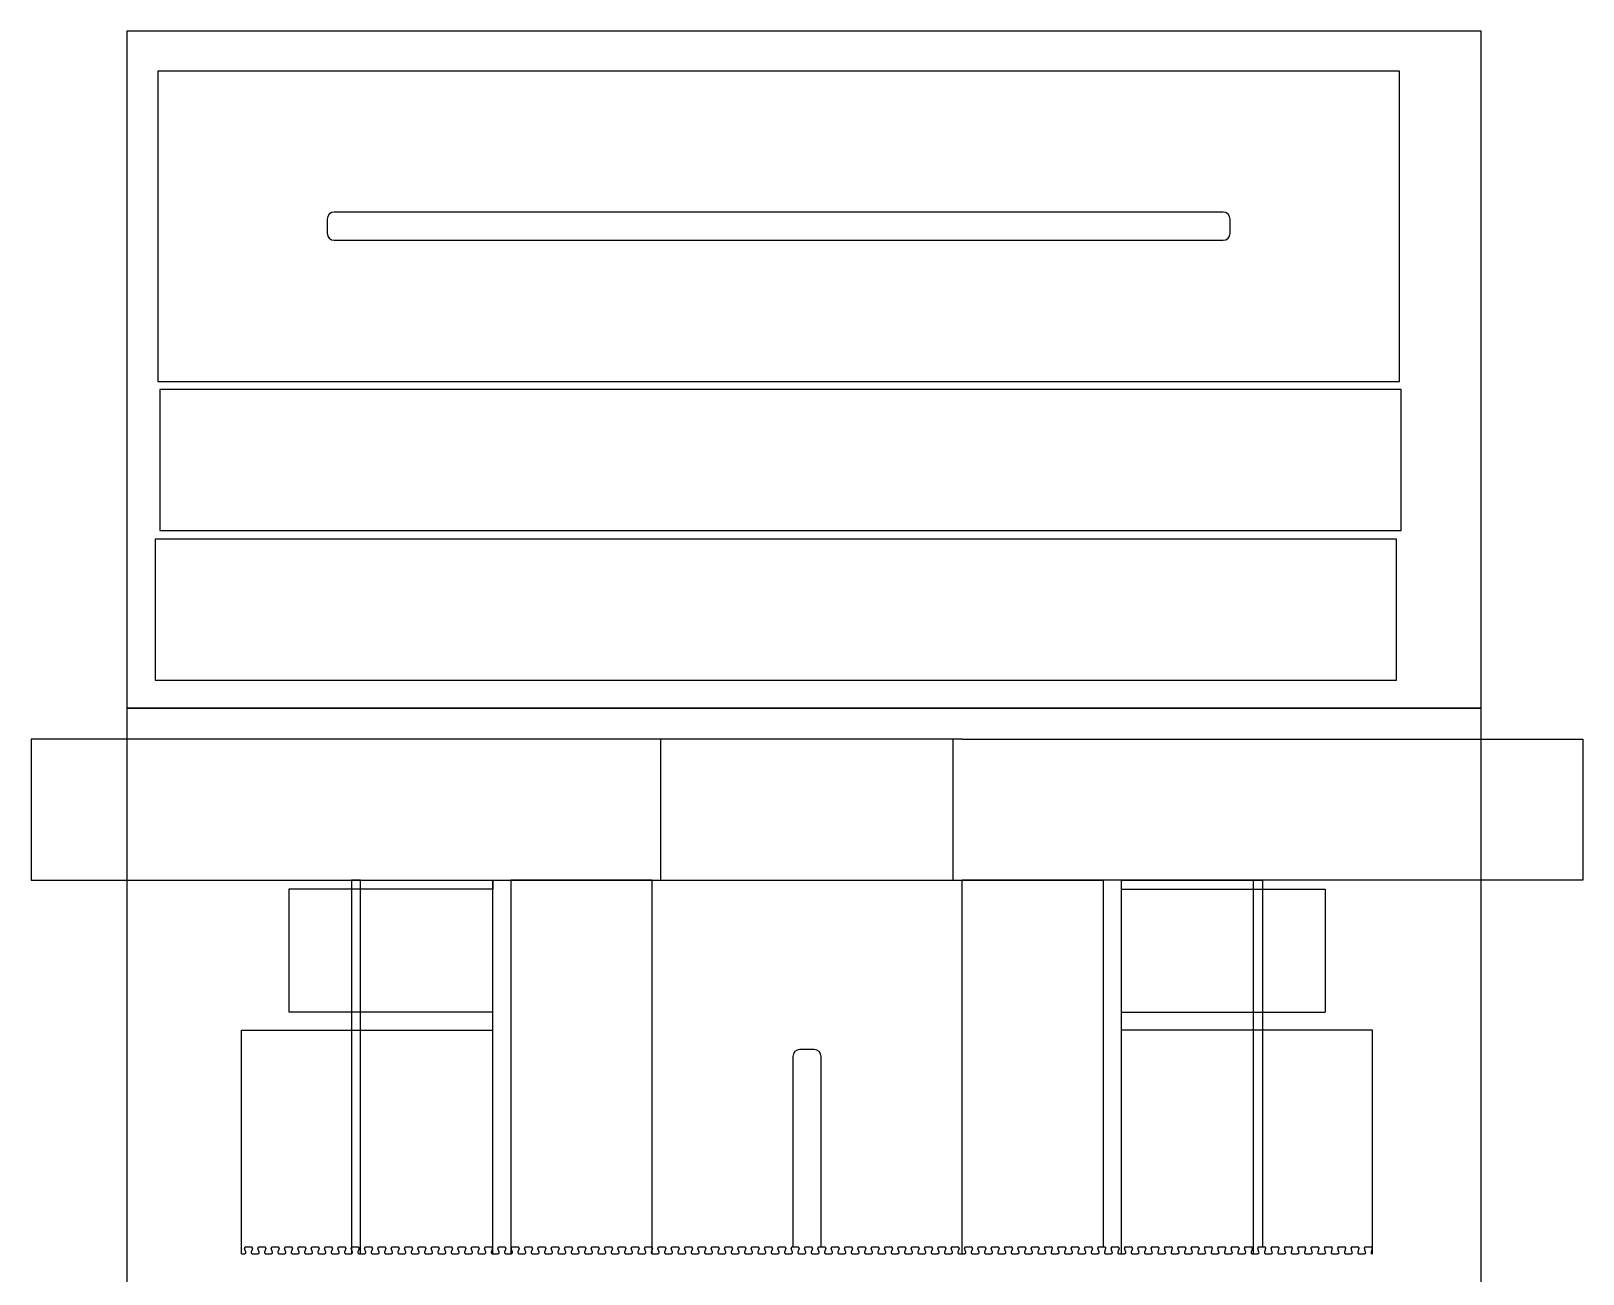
# Model space of a CAD drawing. Extents: x -68 to -11.8, y -15.7 to 62.1.
# Drawn here: x -39.41 to -11.91, y 40.1 to 62.13 of the extents above; entities that cross this region are included whole.
import ezdxf

# ---------------------------------------------------------------- set-up
doc = ezdxf.new("R2010")
doc.units = 0
for name, color, linetype in [('CUT', 5, 'CONTINUOUS'), ('DEFAULT', 7, 'CONTINUOUS'), ('SCORE', 1, 'CONTINUOUS')]:
    doc.layers.add(name, color=color, linetype=linetype)

msp = doc.modelspace()

# ---------------------------------------------------------------- linework, layer by layer
at = {"layer": 'CUT'}
for p, q in [((-15.161, 61.417), (-37.161, 61.417)), ((-37.161, 61.417), (-37.161, 55.917)), ((-15.161, 55.917), (-15.161, 61.417)), ((-18.286, 58.917), (-34.036, 58.917)), ((-34.161, 58.792), (-34.161, 58.542)), ((-18.161, 58.542), (-18.161, 58.792)), ((-34.036, 58.417), (-18.286, 58.417)), ((-37.161, 55.917), (-15.161, 55.917)), ((-15.129, 55.771), (-37.129, 55.771)), ((-37.129, 55.771), (-37.129, 53.271)), ((-15.129, 53.271), (-15.129, 55.771)), ((-15.212, 53.122), (-37.212, 53.122)), ((-37.212, 53.122), (-37.212, 50.622)), ((-37.129, 53.271), (-15.129, 53.271)), ((-15.212, 50.622), (-15.212, 53.122)), ((-37.212, 50.622), (-15.212, 50.622)), ((-28.409, 49.574), (-39.409, 49.574)), ((-39.409, 49.574), (-39.409, 47.074)), ((-22.909, 49.574), (-28.409, 49.574)), ((-22.909, 49.574), (-11.909, 49.574)), ((-11.909, 49.574), (-11.909, 47.074)), ((-39.409, 47.074), (-28.409, 47.074)), ((-33.569, 47.074), (-33.729, 47.074)), ((-31.229, 47.074), (-31.229, 46.914)), ((-28.409, 47.074), (-30.909, 47.074)), ((-22.909, 47.074), (-20.409, 47.074)), ((-11.909, 47.074), (-22.909, 47.074)), ((-20.089, 47.074), (-17.749, 47.074)), ((-20.089, 46.914), (-20.089, 47.074)), ((-17.749, 47.074), (-17.589, 47.074)), ((-31.229, 46.914), (-34.839, 46.914)), ((-34.839, 46.914), (-34.839, 44.734)), ((-20.089, 46.914), (-16.479, 46.914)), ((-16.479, 46.914), (-16.479, 44.734)), ((-31.229, 44.734), (-34.839, 44.734)), ((-31.229, 44.414), (-31.229, 44.734)), ((-20.089, 44.414), (-20.089, 44.734)), ((-20.089, 44.734), (-16.479, 44.734)), ((-35.679, 44.414), (-31.229, 44.414)), ((-35.679, 40.455), (-35.679, 44.414)), ((-15.639, 44.414), (-20.089, 44.414)), ((-15.639, 40.455), (-15.639, 44.414)), ((-25.534, 44.074), (-25.784, 44.074)), ((-25.909, 43.949), (-25.909, 40.574)), ((-25.409, 40.574), (-25.409, 43.949)), ((-35.679, 40.455), (-35.622, 40.455)), ((-35.603, 40.481), (-35.625, 40.548)), ((-35.606, 40.574), (-35.555, 40.574)), ((-35.555, 40.574), (-35.503, 40.574)), ((-35.485, 40.548), (-35.507, 40.481)), ((-35.488, 40.455), (-35.385, 40.455)), ((-35.367, 40.481), (-35.389, 40.548)), ((-35.37, 40.574), (-35.319, 40.574)), ((-35.319, 40.574), (-35.267, 40.574)), ((-35.249, 40.548), (-35.271, 40.481)), ((-35.252, 40.455), (-35.149, 40.455)), ((-35.13, 40.481), (-35.152, 40.548)), ((-35.134, 40.574), (-35.082, 40.574)), ((-35.082, 40.574), (-35.031, 40.574)), ((-35.012, 40.548), (-35.034, 40.481)), ((-35.016, 40.455), (-34.913, 40.455)), ((-34.894, 40.481), (-34.916, 40.548)), ((-34.898, 40.574), (-34.846, 40.574)), ((-34.846, 40.574), (-34.795, 40.574)), ((-34.776, 40.548), (-34.798, 40.481)), ((-34.779, 40.455), (-34.677, 40.455)), ((-34.658, 40.481), (-34.68, 40.548)), ((-34.661, 40.574), (-34.61, 40.574)), ((-34.61, 40.574), (-34.559, 40.574)), ((-34.54, 40.548), (-34.562, 40.481)), ((-34.543, 40.455), (-34.44, 40.455)), ((-34.422, 40.481), (-34.444, 40.548)), ((-34.425, 40.574), (-34.374, 40.574)), ((-34.374, 40.574), (-34.322, 40.574)), ((-34.304, 40.548), (-34.326, 40.481)), ((-34.307, 40.455), (-34.204, 40.455)), ((-34.186, 40.481), (-34.208, 40.548)), ((-34.189, 40.574), (-34.138, 40.574)), ((-34.138, 40.574), (-34.086, 40.574)), ((-34.067, 40.548), (-34.09, 40.481)), ((-34.071, 40.455), (-33.968, 40.455)), ((-33.949, 40.481), (-33.971, 40.548)), ((-33.953, 40.574), (-33.901, 40.574)), ((-33.901, 40.574), (-33.85, 40.574)), ((-33.831, 40.548), (-33.853, 40.481)), ((-33.835, 40.455), (-33.732, 40.455)), ((-33.713, 40.481), (-33.735, 40.548)), ((-33.716, 40.574), (-33.665, 40.574)), ((-33.665, 40.574), (-33.614, 40.574)), ((-33.595, 40.548), (-33.617, 40.481)), ((-33.598, 40.455), (-33.496, 40.455)), ((-33.477, 40.481), (-33.499, 40.548)), ((-33.48, 40.574), (-33.429, 40.574)), ((-33.429, 40.574), (-33.377, 40.574)), ((-33.359, 40.548), (-33.381, 40.481)), ((-33.362, 40.455), (-33.259, 40.455)), ((-33.241, 40.481), (-33.263, 40.548)), ((-33.244, 40.574), (-33.193, 40.574)), ((-33.193, 40.574), (-33.141, 40.574)), ((-33.123, 40.548), (-33.145, 40.481)), ((-33.126, 40.455), (-33.023, 40.455)), ((-33.004, 40.481), (-33.027, 40.548)), ((-33.008, 40.574), (-32.956, 40.574)), ((-32.956, 40.574), (-32.905, 40.574)), ((-32.886, 40.548), (-32.908, 40.481)), ((-32.89, 40.455), (-32.787, 40.455)), ((-32.768, 40.481), (-32.79, 40.548)), ((-32.772, 40.574), (-32.72, 40.574)), ((-32.72, 40.574), (-32.669, 40.574)), ((-32.65, 40.548), (-32.672, 40.481)), ((-32.654, 40.455), (-32.551, 40.455)), ((-32.532, 40.481), (-32.554, 40.548)), ((-32.535, 40.574), (-32.484, 40.574)), ((-32.484, 40.574), (-32.433, 40.574)), ((-32.414, 40.548), (-32.436, 40.481)), ((-32.417, 40.455), (-32.314, 40.455)), ((-32.296, 40.481), (-32.318, 40.548)), ((-32.299, 40.574), (-32.248, 40.574)), ((-32.248, 40.574), (-32.196, 40.574)), ((-32.178, 40.548), (-32.2, 40.481)), ((-32.181, 40.455), (-32.078, 40.455)), ((-32.06, 40.481), (-32.082, 40.548)), ((-32.063, 40.574), (-32.012, 40.574)), ((-32.012, 40.574), (-31.96, 40.574)), ((-31.941, 40.548), (-31.964, 40.481)), ((-31.945, 40.455), (-31.842, 40.455)), ((-31.823, 40.481), (-31.845, 40.548)), ((-31.827, 40.574), (-31.775, 40.574)), ((-31.775, 40.574), (-31.724, 40.574)), ((-31.705, 40.548), (-31.727, 40.481)), ((-31.709, 40.455), (-31.606, 40.455)), ((-31.587, 40.481), (-31.609, 40.548)), ((-31.591, 40.574), (-31.539, 40.574)), ((-31.539, 40.574), (-31.488, 40.574)), ((-31.469, 40.548), (-31.491, 40.481)), ((-31.472, 40.455), (-31.37, 40.455)), ((-31.351, 40.481), (-31.373, 40.548)), ((-31.354, 40.574), (-31.303, 40.574)), ((-31.303, 40.574), (-31.251, 40.574)), ((-31.233, 40.548), (-31.255, 40.481)), ((-31.236, 40.455), (-31.133, 40.455)), ((-31.115, 40.481), (-31.137, 40.548)), ((-31.118, 40.574), (-31.067, 40.574)), ((-31.067, 40.574), (-31.015, 40.574)), ((-30.997, 40.548), (-31.019, 40.481)), ((-31, 40.455), (-30.897, 40.455)), ((-30.878, 40.481), (-30.901, 40.548)), ((-30.882, 40.574), (-30.83, 40.574)), ((-30.83, 40.574), (-30.779, 40.574)), ((-30.76, 40.548), (-30.782, 40.481)), ((-30.764, 40.455), (-30.661, 40.455)), ((-30.642, 40.481), (-30.664, 40.548)), ((-30.646, 40.574), (-30.594, 40.574)), ((-30.594, 40.574), (-30.543, 40.574)), ((-30.524, 40.548), (-30.546, 40.481)), ((-30.528, 40.455), (-30.425, 40.455)), ((-30.406, 40.481), (-30.428, 40.548)), ((-30.409, 40.574), (-30.358, 40.574)), ((-30.358, 40.574), (-30.307, 40.574)), ((-30.288, 40.548), (-30.31, 40.481)), ((-30.291, 40.455), (-30.188, 40.455)), ((-30.17, 40.481), (-30.192, 40.548)), ((-30.173, 40.574), (-30.122, 40.574)), ((-30.122, 40.574), (-30.07, 40.574)), ((-30.052, 40.548), (-30.074, 40.481)), ((-30.055, 40.455), (-29.952, 40.455)), ((-29.934, 40.481), (-29.956, 40.548)), ((-29.937, 40.574), (-29.886, 40.574)), ((-29.886, 40.574), (-29.834, 40.574)), ((-29.815, 40.548), (-29.838, 40.481)), ((-29.819, 40.455), (-29.716, 40.455)), ((-29.697, 40.481), (-29.719, 40.548)), ((-29.701, 40.574), (-29.649, 40.574)), ((-29.649, 40.574), (-29.598, 40.574)), ((-29.579, 40.548), (-29.601, 40.481)), ((-29.583, 40.455), (-29.48, 40.455)), ((-29.461, 40.481), (-29.483, 40.548)), ((-29.465, 40.574), (-29.413, 40.574)), ((-29.413, 40.574), (-29.362, 40.574)), ((-29.343, 40.548), (-29.365, 40.481)), ((-29.346, 40.455), (-29.244, 40.455)), ((-29.225, 40.481), (-29.247, 40.548)), ((-29.228, 40.574), (-29.177, 40.574)), ((-29.177, 40.574), (-29.125, 40.574)), ((-29.107, 40.548), (-29.129, 40.481)), ((-29.11, 40.455), (-29.007, 40.455)), ((-28.989, 40.481), (-29.011, 40.548)), ((-28.992, 40.574), (-28.941, 40.574)), ((-28.941, 40.574), (-28.889, 40.574)), ((-28.871, 40.548), (-28.893, 40.481)), ((-28.874, 40.455), (-28.771, 40.455)), ((-28.752, 40.481), (-28.775, 40.548)), ((-28.756, 40.574), (-28.704, 40.574)), ((-28.704, 40.574), (-28.653, 40.574)), ((-28.634, 40.548), (-28.656, 40.481)), ((-28.638, 40.455), (-28.535, 40.455)), ((-28.516, 40.481), (-28.538, 40.548)), ((-28.52, 40.574), (-28.468, 40.574)), ((-28.468, 40.574), (-28.417, 40.574)), ((-28.398, 40.548), (-28.42, 40.481)), ((-28.402, 40.455), (-28.299, 40.455)), ((-28.28, 40.481), (-28.302, 40.548)), ((-28.283, 40.574), (-28.232, 40.574)), ((-28.232, 40.574), (-28.181, 40.574)), ((-28.162, 40.548), (-28.184, 40.481)), ((-28.165, 40.455), (-28.062, 40.455)), ((-28.044, 40.481), (-28.066, 40.548)), ((-28.047, 40.574), (-27.996, 40.574)), ((-27.996, 40.574), (-27.944, 40.574)), ((-27.926, 40.548), (-27.948, 40.481)), ((-27.929, 40.455), (-27.826, 40.455)), ((-27.808, 40.481), (-27.83, 40.548)), ((-27.811, 40.574), (-27.76, 40.574)), ((-27.76, 40.574), (-27.708, 40.574)), ((-27.689, 40.548), (-27.712, 40.481)), ((-27.693, 40.455), (-27.59, 40.455)), ((-27.571, 40.481), (-27.593, 40.548)), ((-27.575, 40.574), (-27.523, 40.574)), ((-27.523, 40.574), (-27.472, 40.574)), ((-27.453, 40.548), (-27.475, 40.481)), ((-27.457, 40.455), (-27.354, 40.455)), ((-27.335, 40.481), (-27.357, 40.548)), ((-27.339, 40.574), (-27.287, 40.574)), ((-27.287, 40.574), (-27.236, 40.574)), ((-27.217, 40.548), (-27.239, 40.481)), ((-27.22, 40.455), (-27.118, 40.455)), ((-27.099, 40.481), (-27.121, 40.548)), ((-27.102, 40.574), (-27.051, 40.574)), ((-27.051, 40.574), (-26.999, 40.574)), ((-26.981, 40.548), (-27.003, 40.481)), ((-26.984, 40.455), (-26.881, 40.455)), ((-26.863, 40.481), (-26.885, 40.548)), ((-26.866, 40.574), (-26.815, 40.574)), ((-26.815, 40.574), (-26.763, 40.574)), ((-26.745, 40.548), (-26.767, 40.481)), ((-26.748, 40.455), (-26.645, 40.455)), ((-26.626, 40.481), (-26.649, 40.548)), ((-26.63, 40.574), (-26.578, 40.574)), ((-26.578, 40.574), (-26.527, 40.574)), ((-26.508, 40.548), (-26.53, 40.481)), ((-26.512, 40.455), (-26.409, 40.455)), ((-26.39, 40.481), (-26.412, 40.548)), ((-26.394, 40.574), (-26.342, 40.574)), ((-26.342, 40.574), (-26.291, 40.574)), ((-26.272, 40.548), (-26.294, 40.481)), ((-26.276, 40.455), (-26.173, 40.455)), ((-26.154, 40.481), (-26.176, 40.548)), ((-26.157, 40.574), (-26.106, 40.574)), ((-26.106, 40.574), (-26.055, 40.574)), ((-26.036, 40.548), (-26.058, 40.481)), ((-26.039, 40.455), (-25.936, 40.455)), ((-25.918, 40.481), (-25.94, 40.548)), ((-25.921, 40.574), (-25.87, 40.574)), ((-25.87, 40.574), (-25.818, 40.574)), ((-25.8, 40.548), (-25.822, 40.481)), ((-25.803, 40.455), (-25.7, 40.455)), ((-25.682, 40.481), (-25.704, 40.548)), ((-25.685, 40.574), (-25.634, 40.574)), ((-25.634, 40.574), (-25.582, 40.574)), ((-25.563, 40.548), (-25.586, 40.481)), ((-25.567, 40.455), (-25.464, 40.455)), ((-25.445, 40.481), (-25.467, 40.548)), ((-25.449, 40.574), (-25.397, 40.574)), ((-25.397, 40.574), (-25.346, 40.574)), ((-25.327, 40.548), (-25.349, 40.481)), ((-25.331, 40.455), (-25.228, 40.455)), ((-25.209, 40.481), (-25.231, 40.548)), ((-25.213, 40.574), (-25.161, 40.574)), ((-25.161, 40.574), (-25.11, 40.574)), ((-25.091, 40.548), (-25.113, 40.481)), ((-25.094, 40.455), (-24.992, 40.455)), ((-24.973, 40.481), (-24.995, 40.548)), ((-24.976, 40.574), (-24.925, 40.574)), ((-24.925, 40.574), (-24.873, 40.574)), ((-24.855, 40.548), (-24.877, 40.481)), ((-24.858, 40.455), (-24.755, 40.455)), ((-24.737, 40.481), (-24.759, 40.548)), ((-24.74, 40.574), (-24.689, 40.574)), ((-24.689, 40.574), (-24.637, 40.574)), ((-24.619, 40.548), (-24.641, 40.481)), ((-24.622, 40.455), (-24.519, 40.455)), ((-24.5, 40.481), (-24.523, 40.548)), ((-24.504, 40.574), (-24.452, 40.574)), ((-24.452, 40.574), (-24.401, 40.574)), ((-24.382, 40.548), (-24.404, 40.481)), ((-24.386, 40.455), (-24.283, 40.455)), ((-24.264, 40.481), (-24.286, 40.548)), ((-24.268, 40.574), (-24.216, 40.574)), ((-24.216, 40.574), (-24.165, 40.574)), ((-24.146, 40.548), (-24.168, 40.481)), ((-24.15, 40.455), (-24.047, 40.455)), ((-24.028, 40.481), (-24.05, 40.548)), ((-24.031, 40.574), (-23.98, 40.574)), ((-23.98, 40.574), (-23.929, 40.574)), ((-23.91, 40.548), (-23.932, 40.481)), ((-23.913, 40.455), (-23.81, 40.455)), ((-23.792, 40.481), (-23.814, 40.548)), ((-23.795, 40.574), (-23.744, 40.574)), ((-23.744, 40.574), (-23.692, 40.574)), ((-23.674, 40.548), (-23.696, 40.481)), ((-23.677, 40.455), (-23.574, 40.455)), ((-23.556, 40.481), (-23.578, 40.548)), ((-23.559, 40.574), (-23.508, 40.574)), ((-23.508, 40.574), (-23.456, 40.574)), ((-23.437, 40.548), (-23.46, 40.481)), ((-23.441, 40.455), (-23.338, 40.455)), ((-23.319, 40.481), (-23.341, 40.548)), ((-23.323, 40.574), (-23.271, 40.574)), ((-23.271, 40.574), (-23.22, 40.574)), ((-23.201, 40.548), (-23.223, 40.481)), ((-23.205, 40.455), (-23.102, 40.455)), ((-23.083, 40.481), (-23.105, 40.548)), ((-23.087, 40.574), (-23.035, 40.574)), ((-23.035, 40.574), (-22.984, 40.574)), ((-22.965, 40.548), (-22.987, 40.481)), ((-22.968, 40.455), (-22.866, 40.455)), ((-22.847, 40.481), (-22.869, 40.548)), ((-22.85, 40.574), (-22.799, 40.574)), ((-22.799, 40.574), (-22.748, 40.574)), ((-22.729, 40.548), (-22.751, 40.481)), ((-22.732, 40.455), (-22.629, 40.455)), ((-22.611, 40.481), (-22.633, 40.548)), ((-22.614, 40.574), (-22.563, 40.574)), ((-22.563, 40.574), (-22.511, 40.574)), ((-22.493, 40.548), (-22.515, 40.481)), ((-22.496, 40.455), (-22.393, 40.455)), ((-22.374, 40.481), (-22.397, 40.548)), ((-22.378, 40.574), (-22.326, 40.574)), ((-22.326, 40.574), (-22.275, 40.574)), ((-22.256, 40.548), (-22.278, 40.481)), ((-22.26, 40.455), (-22.157, 40.455)), ((-22.138, 40.481), (-22.16, 40.548)), ((-22.142, 40.574), (-22.09, 40.574)), ((-22.09, 40.574), (-22.039, 40.574)), ((-22.02, 40.548), (-22.042, 40.481)), ((-22.024, 40.455), (-21.921, 40.455)), ((-21.902, 40.481), (-21.924, 40.548)), ((-21.905, 40.574), (-21.854, 40.574)), ((-21.854, 40.574), (-21.803, 40.574)), ((-21.784, 40.548), (-21.806, 40.481)), ((-21.787, 40.455), (-21.685, 40.455)), ((-21.666, 40.481), (-21.688, 40.548)), ((-21.669, 40.574), (-21.618, 40.574)), ((-21.618, 40.574), (-21.566, 40.574)), ((-21.548, 40.548), (-21.57, 40.481)), ((-21.551, 40.455), (-21.448, 40.455)), ((-21.43, 40.481), (-21.452, 40.548)), ((-21.433, 40.574), (-21.382, 40.574)), ((-21.382, 40.574), (-21.33, 40.574)), ((-21.312, 40.548), (-21.334, 40.481)), ((-21.315, 40.455), (-21.212, 40.455)), ((-21.193, 40.481), (-21.215, 40.548)), ((-21.197, 40.574), (-21.145, 40.574)), ((-21.145, 40.574), (-21.094, 40.574)), ((-21.075, 40.548), (-21.097, 40.481)), ((-21.079, 40.455), (-20.976, 40.455)), ((-20.957, 40.481), (-20.979, 40.548)), ((-20.961, 40.574), (-20.909, 40.574)), ((-20.909, 40.574), (-20.858, 40.574)), ((-20.839, 40.548), (-20.861, 40.481)), ((-20.842, 40.455), (-20.74, 40.455)), ((-20.721, 40.481), (-20.743, 40.548)), ((-20.724, 40.574), (-20.673, 40.574)), ((-20.673, 40.574), (-20.622, 40.574)), ((-20.603, 40.548), (-20.625, 40.481)), ((-20.606, 40.455), (-20.503, 40.455)), ((-20.485, 40.481), (-20.507, 40.548)), ((-20.488, 40.574), (-20.437, 40.574)), ((-20.437, 40.574), (-20.385, 40.574)), ((-20.367, 40.548), (-20.389, 40.481)), ((-20.37, 40.455), (-20.267, 40.455)), ((-20.249, 40.481), (-20.271, 40.548)), ((-20.252, 40.574), (-20.201, 40.574)), ((-20.201, 40.574), (-20.149, 40.574)), ((-20.13, 40.548), (-20.152, 40.481)), ((-20.134, 40.455), (-20.031, 40.455)), ((-20.012, 40.481), (-20.034, 40.548)), ((-20.016, 40.574), (-19.964, 40.574)), ((-19.964, 40.574), (-19.913, 40.574)), ((-19.894, 40.548), (-19.916, 40.481)), ((-19.898, 40.455), (-19.795, 40.455)), ((-19.776, 40.481), (-19.798, 40.548)), ((-19.779, 40.574), (-19.728, 40.574)), ((-19.728, 40.574), (-19.677, 40.574)), ((-19.658, 40.548), (-19.68, 40.481)), ((-19.661, 40.455), (-19.559, 40.455)), ((-19.54, 40.481), (-19.562, 40.548)), ((-19.543, 40.574), (-19.492, 40.574)), ((-19.492, 40.574), (-19.44, 40.574)), ((-19.422, 40.548), (-19.444, 40.481)), ((-19.425, 40.455), (-19.322, 40.455)), ((-19.304, 40.481), (-19.326, 40.548)), ((-19.307, 40.574), (-19.256, 40.574)), ((-19.256, 40.574), (-19.204, 40.574)), ((-19.186, 40.548), (-19.208, 40.481)), ((-19.189, 40.455), (-19.086, 40.455)), ((-19.067, 40.481), (-19.09, 40.548)), ((-19.071, 40.574), (-19.019, 40.574)), ((-19.019, 40.574), (-18.968, 40.574)), ((-18.949, 40.548), (-18.971, 40.481)), ((-18.953, 40.455), (-18.85, 40.455)), ((-18.831, 40.481), (-18.853, 40.548)), ((-18.835, 40.574), (-18.783, 40.574)), ((-18.783, 40.574), (-18.732, 40.574)), ((-18.713, 40.548), (-18.735, 40.481)), ((-18.716, 40.455), (-18.614, 40.455)), ((-18.595, 40.481), (-18.617, 40.548)), ((-18.598, 40.574), (-18.547, 40.574)), ((-18.547, 40.574), (-18.496, 40.574)), ((-18.477, 40.548), (-18.499, 40.481)), ((-18.48, 40.455), (-18.377, 40.455)), ((-18.359, 40.481), (-18.381, 40.548)), ((-18.362, 40.574), (-18.311, 40.574)), ((-18.311, 40.574), (-18.259, 40.574)), ((-18.241, 40.548), (-18.263, 40.481)), ((-18.244, 40.455), (-18.141, 40.455)), ((-18.123, 40.481), (-18.145, 40.548)), ((-18.126, 40.574), (-18.075, 40.574)), ((-18.075, 40.574), (-18.023, 40.574)), ((-18.004, 40.548), (-18.027, 40.481)), ((-18.008, 40.455), (-17.905, 40.455)), ((-17.886, 40.481), (-17.908, 40.548)), ((-17.89, 40.574), (-17.838, 40.574)), ((-17.838, 40.574), (-17.787, 40.574)), ((-17.768, 40.548), (-17.79, 40.481)), ((-17.772, 40.455), (-17.669, 40.455)), ((-17.65, 40.481), (-17.672, 40.548)), ((-17.654, 40.574), (-17.602, 40.574)), ((-17.602, 40.574), (-17.551, 40.574)), ((-17.532, 40.548), (-17.554, 40.481)), ((-17.535, 40.455), (-17.433, 40.455)), ((-17.414, 40.481), (-17.436, 40.548)), ((-17.417, 40.574), (-17.366, 40.574)), ((-17.366, 40.574), (-17.314, 40.574)), ((-17.296, 40.548), (-17.318, 40.481)), ((-17.299, 40.455), (-17.196, 40.455)), ((-17.178, 40.481), (-17.2, 40.548)), ((-17.181, 40.574), (-17.13, 40.574)), ((-17.13, 40.574), (-17.078, 40.574)), ((-17.06, 40.548), (-17.082, 40.481)), ((-17.063, 40.455), (-16.96, 40.455)), ((-16.941, 40.481), (-16.964, 40.548)), ((-16.945, 40.574), (-16.893, 40.574)), ((-16.893, 40.574), (-16.842, 40.574)), ((-16.823, 40.548), (-16.845, 40.481)), ((-16.827, 40.455), (-16.724, 40.455)), ((-16.705, 40.481), (-16.727, 40.548)), ((-16.709, 40.574), (-16.657, 40.574)), ((-16.657, 40.574), (-16.606, 40.574)), ((-16.587, 40.548), (-16.609, 40.481)), ((-16.591, 40.455), (-16.488, 40.455)), ((-16.469, 40.481), (-16.491, 40.548)), ((-16.472, 40.574), (-16.421, 40.574)), ((-16.421, 40.574), (-16.37, 40.574)), ((-16.351, 40.548), (-16.373, 40.481)), ((-16.354, 40.455), (-16.251, 40.455)), ((-16.233, 40.481), (-16.255, 40.548)), ((-16.236, 40.574), (-16.185, 40.574)), ((-16.185, 40.574), (-16.133, 40.574)), ((-16.115, 40.548), (-16.137, 40.481)), ((-16.118, 40.455), (-16.015, 40.455)), ((-15.997, 40.481), (-16.019, 40.548)), ((-16, 40.574), (-15.949, 40.574)), ((-15.949, 40.574), (-15.897, 40.574)), ((-15.878, 40.548), (-15.901, 40.481)), ((-15.882, 40.455), (-15.779, 40.455)), ((-15.76, 40.481), (-15.782, 40.548)), ((-15.764, 40.574), (-15.712, 40.574)), ((-15.712, 40.574), (-15.661, 40.574)), ((-15.642, 40.548), (-15.664, 40.481)), ((-15.646, 40.455), (-15.639, 40.455))]:
    msp.add_line(p, q, dxfattribs=at)
for centre, radius, start, end in [((-34.036, 58.792), 0.125, 90, 180), ((-18.286, 58.792), 0.125, 0, 90), ((-34.036, 58.542), 0.125, 180, 270), ((-18.286, 58.542), 0.125, 270, 0), ((-25.784, 43.949), 0.125, 90, 180), ((-25.534, 43.949), 0.125, 0, 90), ((-35.606, 40.554), 0.0197, 90, 198.4349), ((-35.622, 40.475), 0.0197, 270, 18.4349), ((-35.488, 40.475), 0.0197, 161.5651, 270), ((-35.503, 40.554), 0.0197, 341.5651, 90), ((-35.37, 40.554), 0.0197, 90, 198.4349), ((-35.385, 40.475), 0.0197, 270, 18.4349), ((-35.252, 40.475), 0.0197, 161.5651, 270), ((-35.267, 40.554), 0.0197, 341.5651, 90), ((-35.134, 40.554), 0.0197, 90, 198.4349), ((-35.149, 40.475), 0.0197, 270, 18.4349), ((-35.016, 40.475), 0.0197, 161.5651, 270), ((-35.031, 40.554), 0.0197, 341.5651, 90), ((-34.898, 40.554), 0.0197, 90, 198.4349), ((-34.913, 40.475), 0.0197, 270, 18.4349), ((-34.779, 40.475), 0.0197, 161.5651, 270), ((-34.795, 40.554), 0.0197, 341.5651, 90), ((-34.661, 40.554), 0.0197, 90, 198.4349), ((-34.677, 40.475), 0.0197, 270, 18.4349), ((-34.543, 40.475), 0.0197, 161.5651, 270), ((-34.559, 40.554), 0.0197, 341.5651, 90), ((-34.425, 40.554), 0.0197, 90, 198.4349), ((-34.44, 40.475), 0.0197, 270, 18.4349), ((-34.307, 40.475), 0.0197, 161.5651, 270), ((-34.322, 40.554), 0.0197, 341.5651, 90), ((-34.189, 40.554), 0.0197, 90, 198.4349), ((-34.204, 40.475), 0.0197, 270, 18.4349), ((-34.071, 40.475), 0.0197, 161.5651, 270), ((-34.086, 40.554), 0.0197, 341.5651, 90), ((-33.953, 40.554), 0.0197, 90, 198.4349), ((-33.968, 40.475), 0.0197, 270, 18.4349), ((-33.835, 40.475), 0.0197, 161.5651, 270), ((-33.85, 40.554), 0.0197, 341.5651, 90), ((-33.716, 40.554), 0.0197, 90, 198.4349), ((-33.732, 40.475), 0.0197, 270, 18.4349), ((-33.598, 40.475), 0.0197, 161.5651, 270), ((-33.614, 40.554), 0.0197, 341.5651, 90), ((-33.48, 40.554), 0.0197, 90, 198.4349), ((-33.496, 40.475), 0.0197, 270, 18.4349), ((-33.362, 40.475), 0.0197, 161.5651, 270), ((-33.377, 40.554), 0.0197, 341.5651, 90), ((-33.244, 40.554), 0.0197, 90, 198.4349), ((-33.259, 40.475), 0.0197, 270, 18.4349), ((-33.126, 40.475), 0.0197, 161.5651, 270), ((-33.141, 40.554), 0.0197, 341.5651, 90), ((-33.008, 40.554), 0.0197, 90, 198.4349), ((-33.023, 40.475), 0.0197, 270, 18.4349), ((-32.89, 40.475), 0.0197, 161.5651, 270), ((-32.905, 40.554), 0.0197, 341.5651, 90), ((-32.772, 40.554), 0.0197, 90, 198.4349), ((-32.787, 40.475), 0.0197, 270, 18.4349), ((-32.654, 40.475), 0.0197, 161.5651, 270), ((-32.669, 40.554), 0.0197, 341.5651, 90), ((-32.535, 40.554), 0.0197, 90, 198.4349), ((-32.551, 40.475), 0.0197, 270, 18.4349), ((-32.417, 40.475), 0.0197, 161.5651, 270), ((-32.433, 40.554), 0.0197, 341.5651, 90), ((-32.299, 40.554), 0.0197, 90, 198.4349), ((-32.314, 40.475), 0.0197, 270, 18.4349), ((-32.181, 40.475), 0.0197, 161.5651, 270), ((-32.196, 40.554), 0.0197, 341.5651, 90), ((-32.063, 40.554), 0.0197, 90, 198.4349), ((-32.078, 40.475), 0.0197, 270, 18.4349), ((-31.945, 40.475), 0.0197, 161.5651, 270), ((-31.96, 40.554), 0.0197, 341.5651, 90), ((-31.827, 40.554), 0.0197, 90, 198.4349), ((-31.842, 40.475), 0.0197, 270, 18.4349), ((-31.709, 40.475), 0.0197, 161.5651, 270), ((-31.724, 40.554), 0.0197, 341.5651, 90), ((-31.591, 40.554), 0.0197, 90, 198.4349), ((-31.606, 40.475), 0.0197, 270, 18.4349), ((-31.472, 40.475), 0.0197, 161.5651, 270), ((-31.488, 40.554), 0.0197, 341.5651, 90), ((-31.354, 40.554), 0.0197, 90, 198.4349), ((-31.37, 40.475), 0.0197, 270, 18.4349), ((-31.236, 40.475), 0.0197, 161.5651, 270), ((-31.251, 40.554), 0.0197, 341.5651, 90), ((-31.118, 40.554), 0.0197, 90, 198.4349), ((-31.133, 40.475), 0.0197, 270, 18.4349), ((-31, 40.475), 0.0197, 161.5651, 270), ((-31.015, 40.554), 0.0197, 341.5651, 90), ((-30.882, 40.554), 0.0197, 90, 198.4349), ((-30.897, 40.475), 0.0197, 270, 18.4349), ((-30.764, 40.475), 0.0197, 161.5651, 270), ((-30.779, 40.554), 0.0197, 341.5651, 90), ((-30.646, 40.554), 0.0197, 90, 198.4349), ((-30.661, 40.475), 0.0197, 270, 18.4349), ((-30.528, 40.475), 0.0197, 161.5651, 270), ((-30.543, 40.554), 0.0197, 341.5651, 90), ((-30.409, 40.554), 0.0197, 90, 198.4349), ((-30.425, 40.475), 0.0197, 270, 18.4349), ((-30.291, 40.475), 0.0197, 161.5651, 270), ((-30.307, 40.554), 0.0197, 341.5651, 90), ((-30.173, 40.554), 0.0197, 90, 198.4349), ((-30.188, 40.475), 0.0197, 270, 18.4349), ((-30.055, 40.475), 0.0197, 161.5651, 270), ((-30.07, 40.554), 0.0197, 341.5651, 90), ((-29.937, 40.554), 0.0197, 90, 198.4349), ((-29.952, 40.475), 0.0197, 270, 18.4349), ((-29.819, 40.475), 0.0197, 161.5651, 270), ((-29.834, 40.554), 0.0197, 341.5651, 90), ((-29.701, 40.554), 0.0197, 90, 198.4349), ((-29.716, 40.475), 0.0197, 270, 18.4349), ((-29.583, 40.475), 0.0197, 161.5651, 270), ((-29.598, 40.554), 0.0197, 341.5651, 90), ((-29.465, 40.554), 0.0197, 90, 198.4349), ((-29.48, 40.475), 0.0197, 270, 18.4349), ((-29.346, 40.475), 0.0197, 161.5651, 270), ((-29.362, 40.554), 0.0197, 341.5651, 90), ((-29.228, 40.554), 0.0197, 90, 198.4349), ((-29.244, 40.475), 0.0197, 270, 18.4349), ((-29.11, 40.475), 0.0197, 161.5651, 270), ((-29.125, 40.554), 0.0197, 341.5651, 90), ((-28.992, 40.554), 0.0197, 90, 198.4349), ((-29.007, 40.475), 0.0197, 270, 18.4349), ((-28.874, 40.475), 0.0197, 161.5651, 270), ((-28.889, 40.554), 0.0197, 341.5651, 90), ((-28.756, 40.554), 0.0197, 90, 198.4349), ((-28.771, 40.475), 0.0197, 270, 18.4349), ((-28.638, 40.475), 0.0197, 161.5651, 270), ((-28.653, 40.554), 0.0197, 341.5651, 90), ((-28.52, 40.554), 0.0197, 90, 198.4349), ((-28.535, 40.475), 0.0197, 270, 18.4349), ((-28.402, 40.475), 0.0197, 161.5651, 270), ((-28.417, 40.554), 0.0197, 341.5651, 90), ((-28.283, 40.554), 0.0197, 90, 198.4349), ((-28.299, 40.475), 0.0197, 270, 18.4349), ((-28.165, 40.475), 0.0197, 161.5651, 270), ((-28.181, 40.554), 0.0197, 341.5651, 90), ((-28.047, 40.554), 0.0197, 90, 198.4349), ((-28.062, 40.475), 0.0197, 270, 18.4349), ((-27.929, 40.475), 0.0197, 161.5651, 270), ((-27.944, 40.554), 0.0197, 341.5651, 90), ((-27.811, 40.554), 0.0197, 90, 198.4349), ((-27.826, 40.475), 0.0197, 270, 18.4349), ((-27.693, 40.475), 0.0197, 161.5651, 270), ((-27.708, 40.554), 0.0197, 341.5651, 90), ((-27.575, 40.554), 0.0197, 90, 198.4349), ((-27.59, 40.475), 0.0197, 270, 18.4349), ((-27.457, 40.475), 0.0197, 161.5651, 270), ((-27.472, 40.554), 0.0197, 341.5651, 90), ((-27.339, 40.554), 0.0197, 90, 198.4349), ((-27.354, 40.475), 0.0197, 270, 18.4349), ((-27.22, 40.475), 0.0197, 161.5651, 270), ((-27.236, 40.554), 0.0197, 341.5651, 90), ((-27.102, 40.554), 0.0197, 90, 198.4349), ((-27.118, 40.475), 0.0197, 270, 18.4349), ((-26.984, 40.475), 0.0197, 161.5651, 270), ((-26.999, 40.554), 0.0197, 341.5651, 90), ((-26.866, 40.554), 0.0197, 90, 198.4349), ((-26.881, 40.475), 0.0197, 270, 18.4349), ((-26.748, 40.475), 0.0197, 161.5651, 270), ((-26.763, 40.554), 0.0197, 341.5651, 90), ((-26.63, 40.554), 0.0197, 90, 198.4349), ((-26.645, 40.475), 0.0197, 270, 18.4349), ((-26.512, 40.475), 0.0197, 161.5651, 270), ((-26.527, 40.554), 0.0197, 341.5651, 90), ((-26.394, 40.554), 0.0197, 90, 198.4349), ((-26.409, 40.475), 0.0197, 270, 18.4349), ((-26.276, 40.475), 0.0197, 161.5651, 270), ((-26.291, 40.554), 0.0197, 341.5651, 90), ((-26.157, 40.554), 0.0197, 90, 198.4349), ((-26.173, 40.475), 0.0197, 270, 18.4349), ((-26.039, 40.475), 0.0197, 161.5651, 270), ((-26.055, 40.554), 0.0197, 341.5651, 90), ((-25.921, 40.554), 0.0197, 90, 198.4349), ((-25.936, 40.475), 0.0197, 270, 18.4349), ((-25.803, 40.475), 0.0197, 161.5651, 270), ((-25.818, 40.554), 0.0197, 341.5651, 90), ((-25.685, 40.554), 0.0197, 90, 198.4349), ((-25.7, 40.475), 0.0197, 270, 18.4349), ((-25.567, 40.475), 0.0197, 161.5651, 270), ((-25.582, 40.554), 0.0197, 341.5651, 90), ((-25.449, 40.554), 0.0197, 90, 198.4349), ((-25.464, 40.475), 0.0197, 270, 18.4349), ((-25.331, 40.475), 0.0197, 161.5651, 270), ((-25.346, 40.554), 0.0197, 341.5651, 90), ((-25.213, 40.554), 0.0197, 90, 198.4349), ((-25.228, 40.475), 0.0197, 270, 18.4349), ((-25.094, 40.475), 0.0197, 161.5651, 270), ((-25.11, 40.554), 0.0197, 341.5651, 90), ((-24.976, 40.554), 0.0197, 90, 198.4349), ((-24.992, 40.475), 0.0197, 270, 18.4349), ((-24.858, 40.475), 0.0197, 161.5651, 270), ((-24.873, 40.554), 0.0197, 341.5651, 90), ((-24.74, 40.554), 0.0197, 90, 198.4349), ((-24.755, 40.475), 0.0197, 270, 18.4349), ((-24.622, 40.475), 0.0197, 161.5651, 270), ((-24.637, 40.554), 0.0197, 341.5651, 90), ((-24.504, 40.554), 0.0197, 90, 198.4349), ((-24.519, 40.475), 0.0197, 270, 18.4349), ((-24.386, 40.475), 0.0197, 161.5651, 270), ((-24.401, 40.554), 0.0197, 341.5651, 90), ((-24.268, 40.554), 0.0197, 90, 198.4349), ((-24.283, 40.475), 0.0197, 270, 18.4349), ((-24.15, 40.475), 0.0197, 161.5651, 270), ((-24.165, 40.554), 0.0197, 341.5651, 90), ((-24.031, 40.554), 0.0197, 90, 198.4349), ((-24.047, 40.475), 0.0197, 270, 18.4349), ((-23.913, 40.475), 0.0197, 161.5651, 270), ((-23.929, 40.554), 0.0197, 341.5651, 90), ((-23.795, 40.554), 0.0197, 90, 198.4349), ((-23.81, 40.475), 0.0197, 270, 18.4349), ((-23.677, 40.475), 0.0197, 161.5651, 270), ((-23.692, 40.554), 0.0197, 341.5651, 90), ((-23.559, 40.554), 0.0197, 90, 198.4349), ((-23.574, 40.475), 0.0197, 270, 18.4349), ((-23.441, 40.475), 0.0197, 161.5651, 270), ((-23.456, 40.554), 0.0197, 341.5651, 90), ((-23.323, 40.554), 0.0197, 90, 198.4349), ((-23.338, 40.475), 0.0197, 270, 18.4349), ((-23.205, 40.475), 0.0197, 161.5651, 270), ((-23.22, 40.554), 0.0197, 341.5651, 90), ((-23.087, 40.554), 0.0197, 90, 198.4349), ((-23.102, 40.475), 0.0197, 270, 18.4349), ((-22.968, 40.475), 0.0197, 161.5651, 270), ((-22.984, 40.554), 0.0197, 341.5651, 90), ((-22.85, 40.554), 0.0197, 90, 198.4349), ((-22.866, 40.475), 0.0197, 270, 18.4349), ((-22.732, 40.475), 0.0197, 161.5651, 270), ((-22.748, 40.554), 0.0197, 341.5651, 90), ((-22.614, 40.554), 0.0197, 90, 198.4349), ((-22.629, 40.475), 0.0197, 270, 18.4349), ((-22.496, 40.475), 0.0197, 161.5651, 270), ((-22.511, 40.554), 0.0197, 341.5651, 90), ((-22.378, 40.554), 0.0197, 90, 198.4349), ((-22.393, 40.475), 0.0197, 270, 18.4349), ((-22.26, 40.475), 0.0197, 161.5651, 270), ((-22.275, 40.554), 0.0197, 341.5651, 90), ((-22.142, 40.554), 0.0197, 90, 198.4349), ((-22.157, 40.475), 0.0197, 270, 18.4349), ((-22.024, 40.475), 0.0197, 161.5651, 270), ((-22.039, 40.554), 0.0197, 341.5651, 90), ((-21.905, 40.554), 0.0197, 90, 198.4349), ((-21.921, 40.475), 0.0197, 270, 18.4349), ((-21.787, 40.475), 0.0197, 161.5651, 270), ((-21.803, 40.554), 0.0197, 341.5651, 90), ((-21.669, 40.554), 0.0197, 90, 198.4349), ((-21.685, 40.475), 0.0197, 270, 18.4349), ((-21.551, 40.475), 0.0197, 161.5651, 270), ((-21.566, 40.554), 0.0197, 341.5651, 90), ((-21.433, 40.554), 0.0197, 90, 198.4349), ((-21.448, 40.475), 0.0197, 270, 18.4349), ((-21.315, 40.475), 0.0197, 161.5651, 270), ((-21.33, 40.554), 0.0197, 341.5651, 90), ((-21.197, 40.554), 0.0197, 90, 198.4349), ((-21.212, 40.475), 0.0197, 270, 18.4349), ((-21.079, 40.475), 0.0197, 161.5651, 270), ((-21.094, 40.554), 0.0197, 341.5651, 90), ((-20.961, 40.554), 0.0197, 90, 198.4349), ((-20.976, 40.475), 0.0197, 270, 18.4349), ((-20.842, 40.475), 0.0197, 161.5651, 270), ((-20.858, 40.554), 0.0197, 341.5651, 90), ((-20.724, 40.554), 0.0197, 90, 198.4349), ((-20.74, 40.475), 0.0197, 270, 18.4349), ((-20.606, 40.475), 0.0197, 161.5651, 270), ((-20.622, 40.554), 0.0197, 341.5651, 90), ((-20.488, 40.554), 0.0197, 90, 198.4349), ((-20.503, 40.475), 0.0197, 270, 18.4349), ((-20.37, 40.475), 0.0197, 161.5651, 270), ((-20.385, 40.554), 0.0197, 341.5651, 90), ((-20.252, 40.554), 0.0197, 90, 198.4349), ((-20.267, 40.475), 0.0197, 270, 18.4349), ((-20.134, 40.475), 0.0197, 161.5651, 270), ((-20.149, 40.554), 0.0197, 341.5651, 90), ((-20.016, 40.554), 0.0197, 90, 198.4349), ((-20.031, 40.475), 0.0197, 270, 18.4349), ((-19.898, 40.475), 0.0197, 161.5651, 270), ((-19.913, 40.554), 0.0197, 341.5651, 90), ((-19.779, 40.554), 0.0197, 90, 198.4349), ((-19.795, 40.475), 0.0197, 270, 18.4349), ((-19.661, 40.475), 0.0197, 161.5651, 270), ((-19.677, 40.554), 0.0197, 341.5651, 90), ((-19.543, 40.554), 0.0197, 90, 198.4349), ((-19.559, 40.475), 0.0197, 270, 18.4349), ((-19.425, 40.475), 0.0197, 161.5651, 270), ((-19.44, 40.554), 0.0197, 341.5651, 90), ((-19.307, 40.554), 0.0197, 90, 198.4349), ((-19.322, 40.475), 0.0197, 270, 18.4349), ((-19.189, 40.475), 0.0197, 161.5651, 270), ((-19.204, 40.554), 0.0197, 341.5651, 90), ((-19.071, 40.554), 0.0197, 90, 198.4349), ((-19.086, 40.475), 0.0197, 270, 18.4349), ((-18.953, 40.475), 0.0197, 161.5651, 270), ((-18.968, 40.554), 0.0197, 341.5651, 90), ((-18.835, 40.554), 0.0197, 90, 198.4349), ((-18.85, 40.475), 0.0197, 270, 18.4349), ((-18.716, 40.475), 0.0197, 161.5651, 270), ((-18.732, 40.554), 0.0197, 341.5651, 90), ((-18.598, 40.554), 0.0197, 90, 198.4349), ((-18.614, 40.475), 0.0197, 270, 18.4349), ((-18.48, 40.475), 0.0197, 161.5651, 270), ((-18.496, 40.554), 0.0197, 341.5651, 90), ((-18.362, 40.554), 0.0197, 90, 198.4349), ((-18.377, 40.475), 0.0197, 270, 18.4349), ((-18.244, 40.475), 0.0197, 161.5651, 270), ((-18.259, 40.554), 0.0197, 341.5651, 90), ((-18.126, 40.554), 0.0197, 90, 198.4349), ((-18.141, 40.475), 0.0197, 270, 18.4349), ((-18.008, 40.475), 0.0197, 161.5651, 270), ((-18.023, 40.554), 0.0197, 341.5651, 90), ((-17.89, 40.554), 0.0197, 90, 198.4349), ((-17.905, 40.475), 0.0197, 270, 18.4349), ((-17.772, 40.475), 0.0197, 161.5651, 270), ((-17.787, 40.554), 0.0197, 341.5651, 90), ((-17.654, 40.554), 0.0197, 90, 198.4349), ((-17.669, 40.475), 0.0197, 270, 18.4349), ((-17.535, 40.475), 0.0197, 161.5651, 270), ((-17.551, 40.554), 0.0197, 341.5651, 90), ((-17.417, 40.554), 0.0197, 90, 198.4349), ((-17.433, 40.475), 0.0197, 270, 18.4349), ((-17.299, 40.475), 0.0197, 161.5651, 270), ((-17.314, 40.554), 0.0197, 341.5651, 90), ((-17.181, 40.554), 0.0197, 90, 198.4349), ((-17.196, 40.475), 0.0197, 270, 18.4349), ((-17.063, 40.475), 0.0197, 161.5651, 270), ((-17.078, 40.554), 0.0197, 341.5651, 90), ((-16.945, 40.554), 0.0197, 90, 198.4349), ((-16.96, 40.475), 0.0197, 270, 18.4349), ((-16.827, 40.475), 0.0197, 161.5651, 270), ((-16.842, 40.554), 0.0197, 341.5651, 90), ((-16.709, 40.554), 0.0197, 90, 198.4349), ((-16.724, 40.475), 0.0197, 270, 18.4349), ((-16.591, 40.475), 0.0197, 161.5651, 270), ((-16.606, 40.554), 0.0197, 341.5651, 90), ((-16.472, 40.554), 0.0197, 90, 198.4349), ((-16.488, 40.475), 0.0197, 270, 18.4349), ((-16.354, 40.475), 0.0197, 161.5651, 270), ((-16.37, 40.554), 0.0197, 341.5651, 90), ((-16.236, 40.554), 0.0197, 90, 198.4349), ((-16.251, 40.475), 0.0197, 270, 18.4349), ((-16.118, 40.475), 0.0197, 161.5651, 270), ((-16.133, 40.554), 0.0197, 341.5651, 90), ((-16, 40.554), 0.0197, 90, 198.4349), ((-16.015, 40.475), 0.0197, 270, 18.4349), ((-15.882, 40.475), 0.0197, 161.5651, 270), ((-15.897, 40.554), 0.0197, 341.5651, 90), ((-15.764, 40.554), 0.0197, 90, 198.4349), ((-15.779, 40.475), 0.0197, 270, 18.4349), ((-15.646, 40.475), 0.0197, 161.5651, 270), ((-15.661, 40.554), 0.0197, 341.5651, 90)]:
    msp.add_arc(centre, radius, start, end, dxfattribs=at)
at = {"layer": 'DEFAULT'}
for p, q in [((-13.713, 62.126), (-37.713, 62.126)), ((-37.713, 62.126), (-37.713, 50.126)), ((-13.713, 50.126), (-13.713, 62.126)), ((-13.713, 50.126), (-37.713, 50.126)), ((-37.713, 50.126), (-37.713, 38.126)), ((-37.713, 50.126), (-13.713, 50.126)), ((-13.713, 38.126), (-13.713, 50.126))]:
    msp.add_line(p, q, dxfattribs=at)
at = {"layer": 'SCORE'}
for p, q in [((-28.249, 47.074), (-28.249, 49.574)), ((-23.069, 47.074), (-23.069, 49.574)), ((-33.729, 47.074), (-33.729, 40.456)), ((-33.569, 40.455), (-33.569, 47.074)), ((-31.229, 40.455), (-31.229, 47.074)), ((-30.909, 47.074), (-30.909, 40.455)), ((-28.409, 47.074), (-22.909, 47.074)), ((-28.409, 47.074), (-28.409, 40.457)), ((-22.909, 40.455), (-22.909, 47.074)), ((-20.409, 47.074), (-20.409, 40.574)), ((-20.089, 40.455), (-20.089, 47.074)), ((-17.749, 40.455), (-17.749, 47.074)), ((-17.589, 47.074), (-17.589, 40.574))]:
    msp.add_line(p, q, dxfattribs=at)

doc.saveas('drawing.dxf')
